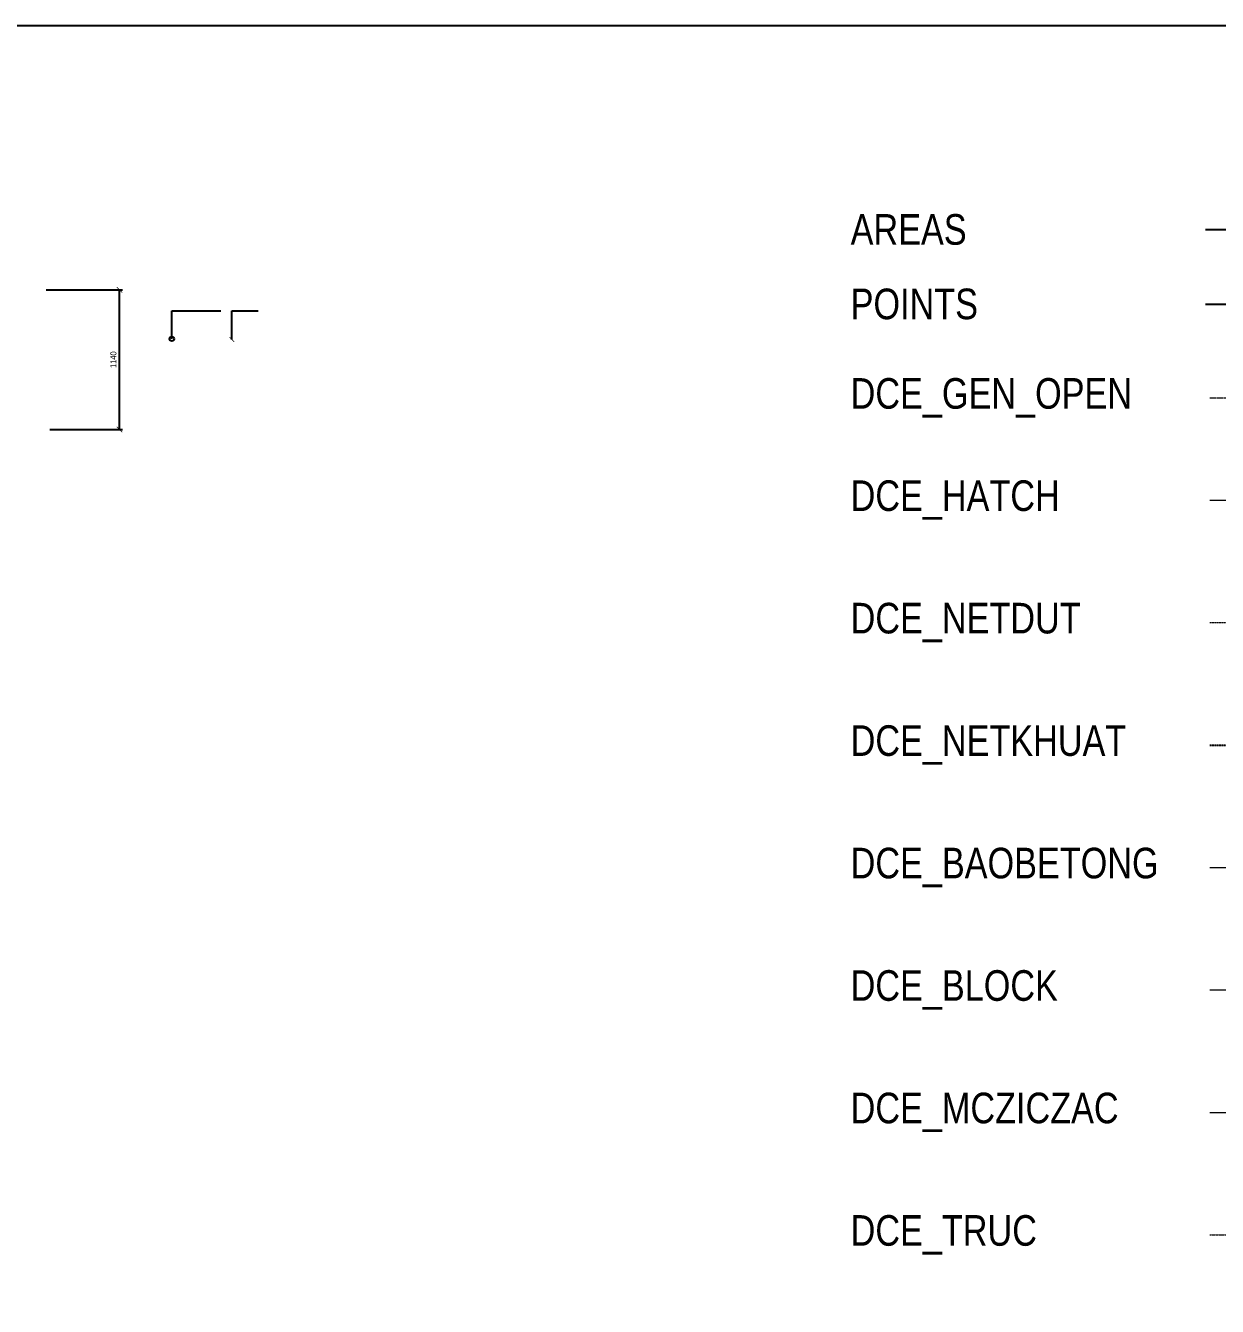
# Model space of a CAD drawing. Header units: millimetres. Extents: x -15569 to 41958, y -841 to 21330.
# Drawn here: x 12885 to 22617, y 10459 to 20917 of the extents above; entities that cross this region are included whole.
import ezdxf

# ---------------------------------------------------------------- set-up
doc = ezdxf.new("R2010")
doc.units = ezdxf.units.MM
for name, pattern in [('CENTER2_DBIM', [28.575, 19.05, -3.175, 3.175, -3.175]), ('DASHDOT2_DBIM', [12.7, 6.35, -3.175, 0, -3.175]), ('HIDDEN_DBIM', [2.3807, 1.587, -0.7937])]:
    doc.linetypes.add(name, pattern=pattern)
doc.layers.get('Defpoints').update_dxf_attribs({"color": 1})
for name, color, linetype in [('AREAS', 1, 'Continuous'), ('DCE_NetKhuat', 7, 'HIDDEN_DBIM'), ('POINTS', 5, 'Continuous')]:
    doc.layers.add(name, color=color, linetype=linetype)
for name, color, linetype, lineweight in [('DCE_BaoBeTong', 9, 'Continuous', 20), ('DCE_Block', 8, 'Continuous', 9), ('DCE_Gen_Open', 144, 'CENTER2_DBIM', 13), ('DCE_Hatch', 8, 'Continuous', 13), ('DCE_MCZiCZac', 8, 'Continuous', 13), ('DCE_NetDut', 8, 'HIDDEN_DBIM', 5), ('DCE_Truc', 8, 'DASHDOT2_DBIM', 13)]:
    doc.layers.add(name, color=color, linetype=linetype, lineweight=lineweight)
doc.styles.add('Dce_Text', font='arial.ttf', dxfattribs={"width": 0.8})
doc.dimstyles.new('Dce_207MV', dxfattribs={"dimscale": 25, "dimtxt": 2, "dimasz": 1.5, "dimexe": 1, "dimexo": 2, "dimgap": 1, "dimtad": 1, "dimdec": 0, "dimrnd": 5, "dimtxsty": 'Dce_Text', "dimblk": 'ARCHTICK', "dimcen": 2.5, "dimclrd": 8, "dimclre": 8, "dimclrt": 3, "dimadec": 0, "dimazin": 0, "dimtfac": 1, "dimtdec": 0, "dimtix": 1, "dimtmove": 2, "dimatfit": 3, "dimldrblk": 'DOTBLANK', "dimfxl": 1, "dimarcsym": 0})
doc.dimstyles.new('Dce_208MV', dxfattribs={"dimscale": 25, "dimtxt": 2, "dimasz": 1.5, "dimexe": 1, "dimexo": 2, "dimgap": 1, "dimtad": 1, "dimdec": 0, "dimrnd": 5, "dimtxsty": 'Dce_Text', "dimblk": 'ARCHTICK', "dimcen": 2.5, "dimclrd": 8, "dimclre": 8, "dimclrt": 3, "dimadec": 0, "dimazin": 0, "dimtfac": 1, "dimtdec": 0, "dimtix": 1, "dimtmove": 2, "dimatfit": 3, "dimldrblk": 'ARCHTICK', "dimfxl": 1, "dimarcsym": 0})
doc.dimstyles.new('Dce_LEADERMV', dxfattribs={"dimscale": 25, "dimtxt": 2, "dimasz": 1.8, "dimexe": 1, "dimexo": 2, "dimgap": 1, "dimtad": 1, "dimdec": 0, "dimtxsty": 'Dce_Text', "dimblk": 'ARCHTICK', "dimcen": 2.5, "dimclrd": 8, "dimclre": 8, "dimclrt": 3, "dimadec": 0, "dimazin": 0, "dimtfac": 1, "dimtdec": 0, "dimtix": 1, "dimtmove": 2, "dimatfit": 3, "dimfxl": 1, "dimarcsym": 0})

# ---------------------------------------------------------------- blocks, each defined once
blk = doc.blocks.new('_ArchTick')
at = {"color": 0, "linetype": 'ByBlock', "const_width": 0.15}
blk.add_lwpolyline([(-0.5, -0.5), (0.5, 0.5)], dxfattribs=at)
blk = doc.blocks.new('*D155')
at = {"color": 8, "lineweight": -2, "transparency": 16777216}
for p, q in [((13052, 18759), (13677, 18759)), ((13652, 17619), (13652, 18759)), ((13082, 17619), (13677, 17619))]:
    blk.add_line(p, q, dxfattribs=at)
at = {"layer": 'Defpoints', "color": 0, "transparency": 16777216}
for p in [(13002, 18759), (13652, 18759), (13032, 17619)]:
    blk.add_point(p, dxfattribs=at)
at = {"color": 8, "lineweight": -2, "transparency": 16777216, "xscale": 45, "yscale": 45, "zscale": 45}
for p, rotation in [((13652, 18759), 90), ((13652, 17619), 270)]:
    blk.add_blockref('_ArchTick', p, dxfattribs=dict(at, rotation=rotation))
at = {"color": 3, "transparency": 16777216, "insert": (13602, 18189), "char_height": 50, "attachment_point": 5, "rotation": 90, "style": 'Dce_Text'}
blk.add_mtext('1140', dxfattribs=at)
blk = doc.blocks.new('_DotBlank')
at = {"color": 0, "linetype": 'ByBlock', "lineweight": -2}
blk.add_line((-0.5, 0), (-1, 0), dxfattribs=at)
blk.add_circle((0, 0), 0.5, dxfattribs=at)
blk = doc.blocks.new('Block_ALL')
blk.add_lwpolyline([(0, 20917), (41958.1, 20917), (41958.1, 0), (0, 0)], close=True)
at = {"layer": 'AREAS', "color": 8, "true_color": 0x808080}
blk.add_lwpolyline([(22521, 19251), (39665.6, 19251)], dxfattribs=at)
at = {"layer": 'DCE_BaoBeTong'}
blk.add_line((22553.9, 14042.6), (39959.2, 14042.6), dxfattribs=at)
at = {"layer": 'DCE_Block'}
blk.add_line((22553.9, 13042.6), (39959.2, 13042.6), dxfattribs=at)
at = {"layer": 'DCE_Gen_Open'}
blk.add_line((22553.9, 17877.6), (39959.2, 17877.6), dxfattribs=at)
at = {"layer": 'DCE_Hatch'}
blk.add_line((22553.9, 17042.6), (39959.2, 17042.6), dxfattribs=at)
at = {"layer": 'DCE_MCZiCZac'}
blk.add_line((22553.9, 12042.6), (39959.2, 12042.6), dxfattribs=at)
at = {"layer": 'DCE_NetDut'}
blk.add_line((22553.9, 16042.6), (39959.2, 16042.6), dxfattribs=at)
at = {"layer": 'DCE_NetKhuat'}
blk.add_line((22553.9, 15042.6), (39959.2, 15042.6), dxfattribs=at)
at = {"layer": 'DCE_Truc', "ltscale": 0.5}
blk.add_line((22553.9, 11042.6), (39959.2, 11042.6), dxfattribs=at)
at = {"layer": 'POINTS'}
blk.add_lwpolyline([(22521, 18642.9), (39665.6, 18642.9)], dxfattribs=at)
at = {"layer": 'AREAS', "color": 8, "true_color": 0x808080, "insert": (19622, 19251), "char_height": 250, "attachment_point": 4, "style": 'Dce_Text'}
blk.add_mtext('AREAS', dxfattribs=at)
at = {"layer": 'DCE_BaoBeTong', "insert": (19622, 14042.6), "char_height": 250, "attachment_point": 4, "style": 'Dce_Text'}
blk.add_mtext('DCE_BAOBETONG', dxfattribs=at)
at = {"layer": 'DCE_Block', "insert": (19622, 13042.6), "char_height": 250, "attachment_point": 4, "style": 'Dce_Text'}
blk.add_mtext('DCE_BLOCK', dxfattribs=at)
at = {"layer": 'DCE_Gen_Open', "insert": (19622, 17877.6), "char_height": 250, "attachment_point": 4, "style": 'Dce_Text'}
blk.add_mtext('DCE_GEN_OPEN', dxfattribs=at)
at = {"layer": 'DCE_Hatch', "insert": (19622, 17042.6), "char_height": 250, "attachment_point": 4, "style": 'Dce_Text'}
blk.add_mtext('DCE_HATCH', dxfattribs=at)
at = {"layer": 'DCE_MCZiCZac', "insert": (19622, 12042.6), "char_height": 250, "attachment_point": 4, "style": 'Dce_Text'}
blk.add_mtext('DCE_MCZICZAC', dxfattribs=at)
at = {"layer": 'DCE_NetDut', "insert": (19622, 16042.6), "char_height": 250, "attachment_point": 4, "style": 'Dce_Text'}
blk.add_mtext('DCE_NETDUT', dxfattribs=at)
at = {"layer": 'DCE_NetKhuat', "insert": (19622, 15042.6), "char_height": 250, "attachment_point": 4, "style": 'Dce_Text'}
blk.add_mtext('DCE_NETKHUAT', dxfattribs=at)
at = {"layer": 'DCE_Truc', "ltscale": 0.5, "insert": (19622, 11042.6), "char_height": 250, "attachment_point": 4, "style": 'Dce_Text'}
blk.add_mtext('DCE_TRUC', dxfattribs=at)
at = {"layer": 'POINTS', "insert": (19622, 18642.9), "char_height": 250, "attachment_point": 4, "style": 'Dce_Text'}
blk.add_mtext('POINTS', dxfattribs=at)
dim = blk.add_linear_dim(base=(13651.6, 18759.3), p1=(13031.6, 17619.3), p2=(13001.6, 18759.3), angle=90, dimstyle='Dce_LEADERMV')
dim.commit()
dim.dimension.update_dxf_attribs({"geometry": '*D155', "text_midpoint": (13601.6, 18189.3)})
for points, dimstyle in [([(14079, 18359), (14079, 18588), (14478, 18588)], 'Dce_207MV'), ([(14569, 18353), (14569, 18588), (14783, 18588)], 'Dce_208MV')]:
    blk.add_leader(points, dimstyle=dimstyle, override={"dimgap": 1, "dimtad": 0})

msp = doc.modelspace()

# ---------------------------------------------------------------- block references
msp.add_blockref('Block_ALL', (0, 0))

doc.saveas('drawing.dxf')
